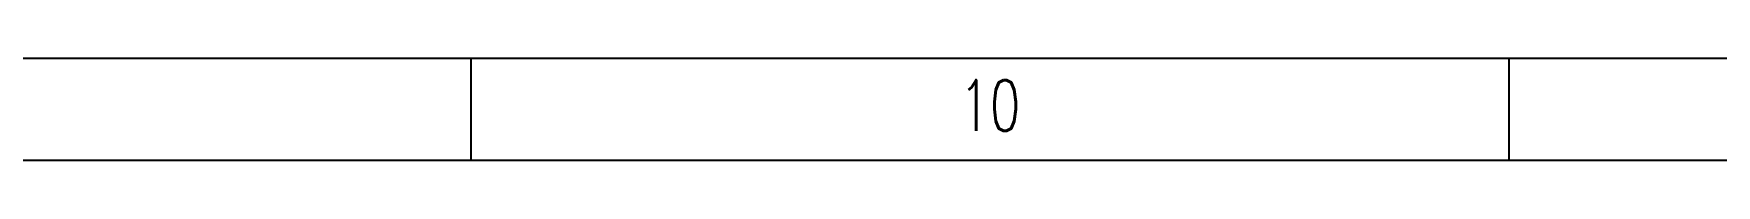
# Model space of a CAD drawing. Header units: inches. Extents: x 6 to 109360, y -14990 to 740552.
# Drawn here: x 907.6 to 1073.3, y -7072.9 to -7062.9 of the extents above; entities that cross this region are included whole.
import ezdxf
from ezdxf.enums import TextEntityAlignment as Align

# ---------------------------------------------------------------- set-up
doc = ezdxf.new("R2010")
doc.units = ezdxf.units.IN
doc.header["$MEASUREMENT"] = 0
doc.layers.add('图框', color=4, linetype='Continuous')
doc.styles.add('HZ', font='txt_____.ttf', dxfattribs={"width": 0.7, "bigfont": 'HZTXT'})

# ---------------------------------------------------------------- blocks, each defined once
blk = doc.blocks.new('*U26')
at = {"layer": '图框'}
blk.add_line((0, -5), (0, 5), dxfattribs=at)
blk = doc.blocks.new('*U27')
at = {"color": 0, "linetype": 'ByBlock', "lineweight": -2, "transparency": 16777216}
for p in [(919.503, 0), (1021.67, 0)]:
    blk.add_blockref('*U26', p, dxfattribs=at)

msp = doc.modelspace()

# ---------------------------------------------------------------- linework, layer by layer
at = {"layer": '图框', "color": 1}
msp.add_line((1257.21035, -7062.88853), (31.21035, -7062.88853), dxfattribs=at)
at = {"layer": '图框'}
msp.add_line((1267.21035, -7072.88853), (6.21035, -7072.88853), dxfattribs=at)

# ---------------------------------------------------------------- block references
at = {"linetype": 'Continuous'}
msp.add_blockref('*U27', (31.21035, -7067.88853), dxfattribs=at)

# ---------------------------------------------------------------- texts
at = {"layer": '图框', "style": 'HZ', "width": 0.7}
msp.add_text('10', height=5, dxfattribs=at).set_placement((1001.75336, -7069.99486), align=Align.CENTER)

doc.saveas('drawing.dxf')
